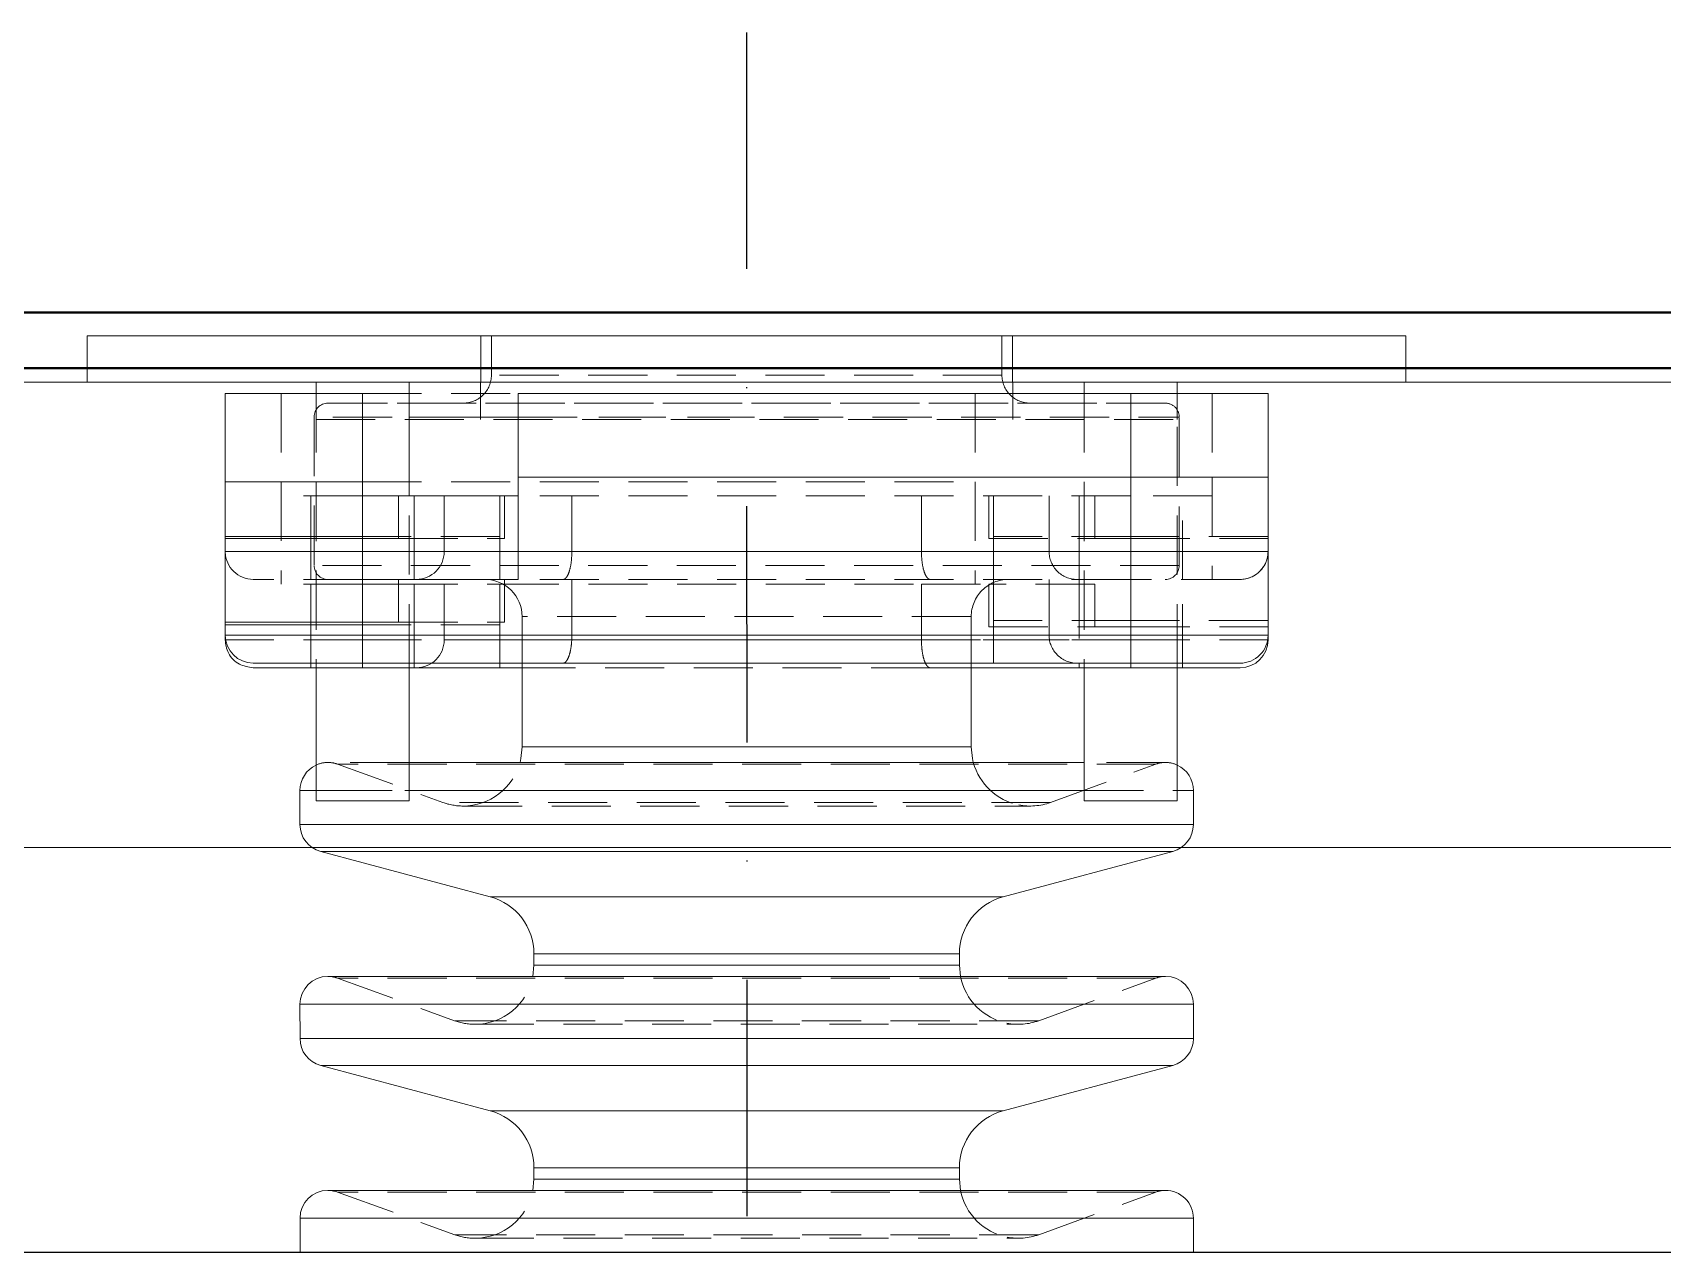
# Model space of a CAD drawing. Header units: millimetres. Extents: x -41310 to 13905, y 1865 to 89610.
# Drawn here: x 8910.7 to 9085.8, y 3569.4 to 3700.5 of the extents above; entities that cross this region are included whole.
import ezdxf

# ---------------------------------------------------------------- set-up
doc = ezdxf.new("R2010")
doc.units = ezdxf.units.MM
doc.linetypes.add('DASHDOT', pattern=[25.4, 12.7, -6.35, 0, -6.35])
doc.linetypes.add('HIDDEN', pattern=[9.524999999999999, 6.35, -3.175])
doc.layers.get('0').update_dxf_attribs({"color": 1, "linetype": 'DASHDOT'})
doc.layers.add('01粗实线', color=7, linetype='Continuous')
doc.layers.add('1粗实线', color=4, linetype='Continuous', lineweight=40)
doc.layers.add('1轮廓实线层', color=7, linetype='Continuous', lineweight=0)

msp = doc.modelspace()

# ---------------------------------------------------------------- linework, layer by layer
at = {"ltscale": 2, "extrusion": (-0.004685415688226654, -0.01745240643729067, 0.9998367168639969)}
msp.add_line((8987.416168417789, 3700.496007245538, 106.709764955211), (8987.441382434492, 3392.243732145168, 101.3292605574579), dxfattribs=at)
at = {"color": 7, "linetype": 'Continuous', "lineweight": 15, "extrusion": (-0.004685415688226654, -0.01745240643729067, 0.9998367168639969)}
for p, q in [((8916.572696840452, 3662.918865831288, 105.7218609893034), (8916.572287919364, 3667.918103264163, 105.809122045152)), ((8916.572287919364, 3667.918103264163, 105.809122045152), (9058.265378445838, 3667.918103264158, 106.4731214943304)), ((9058.265378445838, 3667.918103264158, 106.4731214943304), (9058.265787366927, 3662.918865831273, 106.3858604384816)), ((9058.265787366927, 3662.918865831273, 106.3858604384816), (8916.572696840452, 3662.918865831288, 105.7218609893034)), ((8941.145928223752, 3662.91886583128, 105.8370155959419), (8941.146026313178, 3661.719680113438, 105.8160839612071)), ((8951.146815916589, 3650.721355526308, 105.6709708923688), (8951.145818200588, 3662.918865831279, 105.8838768889787)), ((9023.692667869389, 3662.918865831276, 106.2238445475338), (9023.692765958818, 3661.719680113431, 106.2029129127989)), ((9033.692654073035, 3661.719680113426, 106.2497741971072), (9033.692555983605, 3662.918865831269, 106.270705831842)), ((8931.39528287849, 3661.719680113438, 105.770390213928), (8931.396059828698, 3652.221127314883, 105.6045941785596)), ((8931.39528287849, 3661.719680113438, 105.770390213928), (8946.145119150795, 3661.719680113441, 105.8395106143928)), ((8946.145119150795, 3661.719680113441, 105.8395106143928), (8946.146018777374, 3650.721355526312, 105.6475362525177)), ((8962.858092937098, 3661.719680113439, 105.9178306323062), (8962.858992563677, 3650.721355526314, 105.7258562704311)), ((8962.858092937098, 3661.719680113439, 105.9178306323062), (9028.69271001592, 3661.719680113427, 106.226343554953)), ((9028.69271001592, 3661.719680113427, 106.226343554953), (9043.442548150852, 3661.71968011343, 106.2954639641464)), ((9043.442548150852, 3661.71968011343, 106.2954639641464), (9043.443284208937, 3652.721051244392, 106.1383940376136)), ((8931.395732006753, 3652.221127314883, 105.6045926423267), (8931.396230890568, 3646.12205649213, 105.4981341340372)), ((8931.395732006753, 3652.221127314883, 105.6045926423267), (8946.145570141678, 3652.221127314886, 105.6737130515201)), ((8946.145570141678, 3652.221127314886, 105.6737130515201), (8946.146469768246, 3641.222802844151, 105.4817386916766)), ((8962.860006173989, 3652.721051244399, 105.7607662222461), (8962.860905800571, 3641.722726657278, 105.5687918603711)), ((8962.860006173989, 3652.721051244399, 105.7607662222461), (9028.694623252817, 3652.721051244394, 106.069279144893)), ((9028.694623252817, 3652.721051244394, 106.069279144893), (9028.69601358481, 3635.723640434192, 105.7725914932449)), ((9028.694623252817, 3652.721051244394, 106.069279144893), (9043.444461387739, 3652.721051244393, 106.1383995540864)), ((9043.444461387739, 3652.721051244393, 106.1383995540864), (9043.445851719734, 3635.723640434187, 105.8417119024382)), ((8946.146018777374, 3650.721355526312, 105.6475362525177), (8950.017456271657, 3650.721355526312, 105.6656785088138)), ((8950.017456271657, 3650.721355526312, 105.6656785088138), (8950.017832479112, 3646.122056492129, 105.5853983270311)), ((8950.017456271657, 3650.721355526312, 105.6656785088138), (8962.858992563677, 3650.721355526314, 105.7258562704311)), ((8950.01781612225, 3646.322026157056, 105.5888887721907), (8931.396542355662, 3646.322026157054, 105.5016261154297)), ((8931.395053711767, 3646.122056492127, 105.4981286175643), (8931.395168209689, 3644.722269768819, 105.4736955177009)), ((8931.395053711767, 3646.122056492127, 105.4981286175643), (8946.144891846692, 3646.12205649213, 105.5672490267578)), ((8931.395168209689, 3644.722269768819, 105.4736955177009), (8931.39635226117, 3644.6382484004, 105.4722344518357)), ((8931.39635226117, 3644.6382484004, 105.4722344518357), (8931.396991483962, 3636.823472892908, 105.3358285357015)), ((8946.1460690255, 3646.122056492126, 105.5672545432305), (8950.017832479112, 3646.122056492129, 105.5853983270311)), ((9028.694100347879, 3644.722269768811, 105.9296559114316), (9043.4439384828, 3644.722269768814, 105.998776320625)), ((9043.44544348356, 3644.722269768811, 105.9987833733308), (9043.445328985636, 3646.122056492118, 106.0232164731942)), ((8950.019369508547, 3641.722726657272, 105.5086140987537), (8946.146428876127, 3641.722726657283, 105.4904647984805)), ((8946.146469768246, 3641.222802844151, 105.4817386916766), (8950.019410400659, 3641.222802844155, 105.49988799195)), ((8950.019369508547, 3641.722726657272, 105.5086140987537), (8950.019745716021, 3637.123427390297, 105.4283339129076)), ((8950.019369508547, 3641.722726657272, 105.5086140987537), (8962.860905800571, 3641.722726657278, 105.5687918603711)), ((8931.396966948676, 3637.123427390295, 105.3410642034409), (8931.39708144662, 3635.723640434192, 105.316631099514)), ((8931.396966948676, 3637.123427390295, 105.3410642034409), (8946.146805083608, 3637.123427390301, 105.4101846126343)), ((8946.146829618894, 3636.823472892907, 105.4049489448949), (8931.396991483962, 3636.823472892908, 105.3358285357015)), ((8931.397122338745, 3635.223716504674, 105.3079049906785), (8931.396991483962, 3636.823472892908, 105.3358285357015)), ((8946.146805083608, 3637.123427390301, 105.4101846126343), (8950.019745716021, 3637.123427390297, 105.4283339129076)), ((8946.146805083608, 3637.123427390301, 105.4101846126343), (8946.146919581548, 3635.723640434198, 105.3857515087074)), ((8946.146919581548, 3635.723640434198, 105.3857515087074), (9028.69601358481, 3635.723640434192, 105.7725914932449)), ((8946.147164934253, 3632.724097322653, 105.3333948638208), (8946.146919581548, 3635.723640434198, 105.3857515087074)), ((9028.696258937514, 3632.724097322643, 105.7202348483583), (9028.69601358481, 3635.723640434192, 105.7725914932449)), ((9028.69601358481, 3635.723640434192, 105.7725914932449), (9043.445851719734, 3635.723640434187, 105.8417119024382)), ((9043.44589261186, 3635.223716504658, 105.8329857936025), (9043.445851719734, 3635.723640434187, 105.8417119024382)), ((8946.147164934253, 3632.724097322653, 105.3333948638208), (8934.397292488538, 3632.72409732265, 105.2783328364285)), ((8934.397333380664, 3632.224173393131, 105.269606727593), (8941.148438948076, 3632.224173393127, 105.3012436293039)), ((8941.148398055957, 3632.724097322657, 105.3099697381396), (8941.149608514312, 3617.925719623744, 105.0516659307705)), ((9028.696258937514, 3632.724097322643, 105.7202348483583), (8946.147164934253, 3632.724097322653, 105.3333948638208)), ((8951.149498491151, 3617.92571962375, 105.0985272238075), (8951.14828803279, 3632.724097322653, 105.3568310311764)), ((8951.148328924919, 3632.224173393127, 105.3481049223408), (8960.897043961304, 3632.224173393126, 105.3937891641786)), ((8960.897003069182, 3632.724097322656, 105.4025152730142), (8960.897043961304, 3632.224173393126, 105.3937891641786)), ((8963.292017973039, 3632.224173393129, 105.4050124455587), (8960.897043961304, 3632.224173393126, 105.3937891641786)), ((8963.291977080913, 3632.724097322648, 105.4137385543942), (8963.29271389393, 3623.716239055812, 105.2565075298923)), ((9011.552183603872, 3623.716239055805, 105.482660133283), (9011.55144679085, 3632.724097322644, 105.6398911577848)), ((9023.69517859372, 3632.224173393121, 105.6880725808957), (9011.551487682977, 3632.224173393118, 105.6311650489492)), ((9023.695137701601, 3632.724097322651, 105.6967986897314), (9023.69634815996, 3617.925719623734, 105.4384948823622)), ((9040.446131383229, 3632.724097322638, 105.7752968757505), (9028.696258937514, 3632.724097322643, 105.7202348483583)), ((9033.696236274169, 3617.92571962374, 105.4853561666706), (9033.695025815814, 3632.724097322643, 105.7436599740396)), ((9040.446172275351, 3632.224173393126, 105.7665707669151), (9033.695066707936, 3632.22417339312, 105.734933865204)), ((8963.292713893941, 3623.716239055827, 105.2565075298931), (8963.170803048008, 3622.477604797547, 105.234315554825)), ((9011.674298013495, 3622.477604797542, 105.4616117046982), (9011.552183603882, 3623.716239055824, 105.4826601332838)), ((9023.696010702875, 3622.051278599336, 105.5105059914585), (8951.14916103407, 3622.051278599349, 105.1705383329037)), ((8963.170803048008, 3622.477604797547, 105.234315554825), (8963.070622192172, 3622.051278599359, 105.2264044560368)), ((9011.774549544796, 3622.051278599351, 105.4546398683268), (9011.674298013495, 3622.477604797542, 105.4616117046982)), ((8939.423358773456, 3619.051736884568, 105.0632313324792), (8939.4236589569, 3615.381864235563, 104.9991741704657)), ((9035.4226019895, 3615.381864235563, 105.4490425801284), (9035.422301806051, 3619.051736884564, 105.513099742142)), ((8946.149552571424, 3617.92571962374, 105.0750965729246), (8941.149608514312, 3617.925719623744, 105.0516659307705)), ((8951.149498491151, 3617.92571962375, 105.0985272238075), (8946.149552571424, 3617.92571962374, 105.0750965729246)), ((9028.696292217068, 3617.925719623737, 105.4619255245164), (9023.69634815996, 3617.925719623734, 105.4384948823622)), ((9033.696236274169, 3617.92571962374, 105.4853561666706), (9028.696292217068, 3617.925719623737, 105.4619255245164)), ((8941.647411632432, 3612.484528917692, 104.9590213463066), (8959.857569190026, 3607.60592967308, 104.9592002365602)), ((9014.989961985219, 3607.605929673071, 105.2175606005826), (9033.199323298864, 3612.484528917681, 105.388050162686)), ((8964.564519245236, 3601.473232982998, 104.8742100615383), (8964.56461868222, 3600.257572815675, 104.8529908673756)), ((9010.284116498227, 3600.257572815678, 105.0672407030857), (9010.28401706125, 3601.47323298299, 105.0884598972482)), ((9032.423971801654, 3599.054781566041, 105.1499970394257), (8942.424960147488, 3599.054781566052, 104.7282453933652)), ((8964.56461868222, 3600.257572815675, 104.8529908673756), (8964.449728862179, 3599.054781566054, 104.8314574430177)), ((9010.399202155648, 3599.054781566043, 105.0467849854089), (9010.284116498227, 3600.257572815678, 105.0672407030857)), ((8939.425239810862, 3596.055239851278, 104.6618303910579), (8939.42553999431, 3592.385367202277, 104.5977732290444)), ((9035.424483026909, 3592.385367202265, 105.0476416387071), (9035.424182843464, 3596.05523985127, 105.1116988007207)), ((8941.649292669845, 3589.488031884391, 104.5576204048852), (8959.859450227585, 3584.609430777421, 104.5577992626315)), ((9014.991843022777, 3584.609430777412, 104.8161596266539), (9033.201204336274, 3589.488031884383, 104.9866492212647)), ((8964.566400282492, 3578.476737812065, 104.4728091526243), (8964.566499719782, 3577.261073920023, 104.4515898934471)), ((9010.28599753579, 3577.261073920019, 104.6658397291571), (9010.285898098507, 3578.476737812058, 104.6870589883342)), ((8964.566499719782, 3577.261073920023, 104.4515898934471), (8964.451609899435, 3576.058286395115, 104.4300565341036)), ((9010.4010831929, 3576.058286395107, 104.6453840764948), (9010.28599753579, 3577.261073920019, 104.6658397291571)), ((9032.425852838911, 3576.058286395113, 104.7485961305117), (8942.426841184744, 3576.058286395117, 104.3268444844511)), ((8939.427120848119, 3573.058744680345, 104.2604294821439), (8939.42742103157, 3569.388872031341, 104.1963723201304)), ((9035.426364064162, 3569.388872031341, 104.6462407297931), (9035.426063880717, 3573.058744680338, 104.7102978918066))]:
    msp.add_line(p, q, dxfattribs=at)
at = {"color": 7, "linetype": 'HIDDEN', "lineweight": 0, "extrusion": (-0.004685415688226654, -0.01745240643729067, 0.9998367168639969)}
for p, q in [((8958.844147513235, 3667.918103264145, 106.0072156246038), (8958.844556434324, 3662.918865831286, 105.9199545687555)), ((8959.989134579384, 3667.918103264141, 106.012581241081), (8959.989481637072, 3663.675172682287, 105.9385214254719)), ((9014.848878843484, 3663.675172682282, 106.1956024827906), (9014.848531785796, 3667.918103264137, 106.2696622983997)), ((9015.993929635653, 3662.918865831281, 106.1877668677572), (9015.99352071456, 3667.918103264137, 106.2750279236055)), ((8941.169751193633, 3662.918865831291, 105.8371272346876), (8941.170078330622, 3658.919474395111, 105.767318364003)), ((8958.819556285634, 3662.918865831282, 105.9198374135371), (8958.819883422631, 3658.919474395109, 105.8500285428526)), ((9014.848878843484, 3663.675172682282, 106.1956024827906), (8959.999895571756, 3663.675172682294, 105.9385702270534)), ((9016.019256921332, 3658.9194743951, 106.118075152291), (9016.018929784343, 3662.918865831281, 106.1878840229756)), ((9033.669060150722, 3658.919474395099, 106.200785322412), (9033.668733013725, 3662.91886583128, 106.2705941930966)), ((8937.395214256918, 3661.719680113441, 105.7985069775301), (8937.396113883497, 3650.721355526317, 105.606532615655)), ((8941.146026313178, 3661.719680113438, 105.8160839612071), (8941.148398055957, 3632.724097322657, 105.3099697381396)), ((9032.398930481311, 3660.676543524624, 106.2255033575581), (8942.439920555142, 3660.676543524628, 105.8039391668297)), ((8942.492267834288, 3660.675630967521, 105.8041685467289), (9032.346583351457, 3660.675630967513, 106.2252421205214)), ((8946.145119150795, 3661.719680113441, 105.8395106143928), (8962.858092937098, 3661.719680113439, 105.9178306323062)), ((9011.97973622962, 3661.719680113428, 106.1480235370396), (9011.980635856198, 3650.721355526307, 105.9560491751646)), ((9023.692765958818, 3661.719680113431, 106.2029129127989), (9023.695137701601, 3632.724097322651, 105.6967986897314)), ((9028.69271001592, 3661.719680113427, 106.226343554953), (9028.693609642502, 3650.721355526306, 106.034369193078)), ((9033.695025815814, 3632.724097322643, 105.7436599740396), (9033.692654073035, 3661.719680113426, 106.2497741971072)), ((9037.442613047177, 3661.71968011343, 106.2673471830871), (9037.443512673748, 3650.721355526301, 106.0753728212119)), ((8940.940056661584, 3659.176772667247, 105.770731648219), (8940.941361668469, 3643.222498213048, 105.4922518094706)), ((8987.419548194524, 3659.17677266725, 105.988542951941), (8940.95025266918, 3659.176772667251, 105.7707794285547)), ((8941.170078330622, 3658.919474395111, 105.767318364003), (9033.669060150722, 3658.919474395099, 106.200785322412)), ((8962.858300938522, 3659.176772667249, 105.8734445050899), (9033.899036002214, 3659.176772667239, 106.2063542382056)), ((9033.900341009095, 3643.22249821304, 105.9278743994571), (9033.899036002214, 3659.176772667239, 106.2063542382056)), ((8931.396059828698, 3652.221127314883, 105.6045941785596), (8931.396542355662, 3646.322026157054, 105.5016261154297)), ((8937.395667110432, 3652.221127314879, 105.632709423386), (8937.396566737, 3641.222802844155, 105.4407350635426)), ((8946.145570141678, 3652.221127314886, 105.6737130515201), (9011.980185357883, 3652.22112731487, 105.9822259654383)), ((9011.980185357883, 3652.22112731487, 105.9822259654383), (9011.981084984454, 3641.22280284415, 105.790251605595)), ((9028.693446074009, 3652.721051244394, 106.0692736284202), (9028.694100347879, 3644.722269768811, 105.9296559114316)), ((9028.694623252817, 3652.721051244394, 106.069279144893), (9028.695522879396, 3641.722726657276, 105.877304783018)), ((9037.444526284067, 3652.721051244393, 106.1102827730271), (9037.445425910639, 3641.722726657265, 105.9183084111519)), ((9043.443284208937, 3652.721051244392, 106.1383940376136), (9043.4439384828, 3644.722269768814, 105.998776320625)), ((8946.146018777374, 3650.721355526312, 105.6475362525177), (8937.396113883497, 3650.721355526317, 105.606532615655)), ((8940.591081477538, 3650.721355526313, 105.6215048116506), (8940.591441328132, 3646.322026157057, 105.5447150750274)), ((8946.146018777374, 3650.721355526312, 105.6475362525177), (8946.146509482747, 3644.722269768822, 105.5428229708714)), ((8951.14828803279, 3632.724097322653, 105.3568310311764), (8951.146815916589, 3650.721355526308, 105.6709708923688)), ((8951.701317790423, 3646.322026157052, 105.5967779654901), (8951.70095793983, 3650.721355526316, 105.6735677021133)), ((8954.92092195731, 3650.721355526312, 105.6886570358701), (8954.921412662687, 3644.722269768818, 105.5839437542237)), ((8960.895856912299, 3650.721355526312, 105.716656661711), (8960.896216762892, 3646.322026157055, 105.6398669250878)), ((8961.39472457359, 3646.122056492129, 105.6387125010394), (8961.394348366139, 3650.721355526311, 105.7189926828221)), ((9028.693609642502, 3650.721355526306, 106.034369193078), (8962.858992563677, 3650.721355526314, 105.7258562704311)), ((8968.639642258691, 3650.721355526314, 105.7529454404048), (8968.640132964068, 3644.722269768816, 105.6482321587585)), ((9006.199985695526, 3650.721355526315, 105.9289600030088), (9006.200476400903, 3644.722269768817, 105.8242467213624)), ((9013.4456571925, 3646.122056492117, 105.8826325853549), (9013.445280985045, 3650.721355526311, 105.9629127671379)), ((9013.943771507576, 3650.721355526307, 105.9652487838846), (9013.94426221295, 3644.722269768809, 105.8605355022383)), ((9019.919197167943, 3644.722269768808, 105.8885351280792), (9019.918706462566, 3650.721355526306, 105.9932484097255)), ((9023.138670480042, 3650.721355526302, 106.0083377434823), (9023.139406538125, 3641.722726657274, 105.8512678169495)), ((9024.822170285592, 3650.72135552631, 106.0162269280532), (9024.822546493044, 3646.122056492123, 105.9359467462704)), ((9037.443512673748, 3650.721355526301, 106.0753728212119), (9028.693609642502, 3650.721355526306, 106.034369193078)), ((9034.249284863043, 3641.722726657269, 105.9033307161407), (9034.24854880496, 3650.721355526309, 106.0604006426736)), ((8931.396673210445, 3644.722269768819, 105.4737025704066), (8931.396542355662, 3646.322026157054, 105.5016261154297)), ((8940.591441328132, 3646.322026157057, 105.5447150750274), (8940.59181753562, 3641.722726657273, 105.4644348851177)), ((8946.146378627967, 3646.32202615706, 105.5707465158945), (8946.146754835456, 3641.722726657276, 105.4904663259848)), ((8960.896216762892, 3646.322026157055, 105.6398669250878), (8950.01781612225, 3646.322026157056, 105.5888887721907)), ((8951.701693997911, 3641.722726657279, 105.5164977755805), (8951.701317790423, 3646.322026157052, 105.5967779654901)), ((8960.896216762892, 3646.322026157055, 105.6398669250878), (8960.89659297038, 3641.722726657278, 105.5595867351781)), ((9028.693969493095, 3646.32202615705, 105.9575794564548), (9013.94413135817, 3646.322026157047, 105.8884590472614)), ((9043.44380762802, 3646.322026157045, 106.0266998656481), (9028.693969493095, 3646.32202615705, 105.9575794564548)), ((9028.693969493095, 3646.32202615705, 105.9575794564548), (9028.694345700587, 3641.722726657265, 105.8772992665451)), ((8946.145006344617, 3644.722269768825, 105.5428159268943), (8931.395168209689, 3644.722269768819, 105.4736955177009)), ((8931.396230890568, 3646.12205649213, 105.4981341340372), (8931.39635226117, 3644.6382484004, 105.4722344518357)), ((8946.146509482747, 3644.722269768822, 105.5428229708714), (8931.396673210445, 3644.722269768819, 105.4737025704066)), ((8940.589952684233, 3646.122056492133, 105.5412175771621), (8940.590312534867, 3641.722726657284, 105.4644278324121)), ((8946.144891846692, 3646.12205649213, 105.5672490267578), (8946.1460690255, 3646.122056492126, 105.5672545432305)), ((8946.144891846692, 3646.12205649213, 105.5672490267578), (8946.145006344617, 3644.722269768825, 105.5428159268943)), ((8946.145251697322, 3641.72272665728, 105.4904592820077), (8946.145006344617, 3644.722269768825, 105.5428159268943)), ((8946.145251697322, 3641.72272665728, 105.4904592820077), (8946.145006344617, 3644.722269768825, 105.5428159268943)), ((8968.640132964068, 3644.722269768816, 105.6482321587585), (8946.145006344617, 3644.722269768825, 105.5428159268943)), ((8946.146754835456, 3641.722726657276, 105.4904663259848), (8946.146509482747, 3644.722269768822, 105.5428229708714)), ((9028.695601623385, 3644.722269768815, 105.9296629466803), (8946.146509482747, 3644.722269768822, 105.5428229708714)), ((8950.017832479112, 3646.122056492129, 105.5853983270311), (8961.39472457359, 3646.122056492129, 105.6387125010394)), ((8951.700190859781, 3641.722726657275, 105.5164907316033), (8951.699831009151, 3646.122056492125, 105.5932804763533)), ((9006.200476400903, 3644.722269768817, 105.8242467213624), (8954.925288784681, 3644.722269768825, 105.5839619184325)), ((8962.86066044786, 3644.722269768817, 105.6211485052575), (9028.694100347879, 3644.722269768811, 105.9296559114316)), ((8968.640132964068, 3644.722269768816, 105.6482321587585), (9019.915322908568, 3644.722269768813, 105.8885169725991)), ((9006.200476400903, 3644.722269768817, 105.8242467213624), (9028.695601623385, 3644.722269768815, 105.9296629466803)), ((9013.4456571925, 3646.122056492117, 105.8826325853549), (9028.695487125464, 3646.12205649212, 105.9540960465437)), ((9023.140551688251, 3646.12205649212, 105.9280646144053), (9023.140911538878, 3641.722726657266, 105.8512748696551)), ((9028.694345700587, 3641.722726657265, 105.8772992665451), (9028.694100347879, 3644.722269768811, 105.9296559114316)), ((9028.695487125464, 3646.12205649212, 105.9540960465437), (9028.695601623385, 3644.722269768815, 105.9296629466803)), ((9028.695487125464, 3646.12205649212, 105.9540960465437), (9043.445328985636, 3646.122056492118, 106.0232164731942)), ((9028.69584697609, 3641.722726657269, 105.8773063017937), (9028.695601623385, 3644.722269768815, 105.9296629466803)), ((9028.69584697609, 3641.722726657269, 105.8773063017937), (9028.695601623385, 3644.722269768815, 105.9296629466803)), ((9028.695601623385, 3644.722269768815, 105.9296629466803), (9043.44544348356, 3644.722269768811, 105.9987833733308)), ((9034.25078613855, 3641.722726657272, 105.9033377513894), (9034.25042628792, 3646.122056492115, 105.9801274961393)), ((9033.900341009095, 3643.22249821304, 105.9278743994571), (8940.951557676064, 3643.222498213051, 105.4922995898063)), ((8946.145251697322, 3641.72272665728, 105.4904592820077), (8934.395379251611, 3641.72272665728, 105.4353972546154)), ((8946.146469768246, 3641.222802844151, 105.4817386916766), (8937.396566737, 3641.222802844155, 105.4407350635426)), ((8940.591530605787, 3641.222802844155, 105.455707242081), (8940.591890456431, 3636.823472892904, 105.3789174952992)), ((8946.146428876127, 3641.722726657283, 105.4904647984805), (8946.145251697322, 3641.72272665728, 105.4904592820077)), ((8946.146469768246, 3641.222802844151, 105.4817386916766), (8946.14696047367, 3635.223716504669, 105.3770253998718)), ((8950.019410400659, 3641.222802844155, 105.49988799195), (8960.896307903175, 3641.222802844154, 105.55085910087)), ((8951.701768781346, 3636.823472892911, 105.4309803944906), (8951.701408930705, 3641.222802844151, 105.5077701412722)), ((8954.921372948185, 3641.222802844154, 105.522859475029), (8954.92186365361, 3635.223716504665, 105.4181461832241)), ((8960.896307903175, 3641.222802844154, 105.55085910087), (8960.896667753816, 3636.823472892902, 105.4740693540882)), ((8960.896307903175, 3641.222802844154, 105.55085910087), (9006.200436686402, 3641.222802844143, 105.7631624421676)), ((8961.396637810503, 3637.123427390293, 105.4816480869159), (8961.396261603033, 3641.722726657275, 105.5619282727621)), ((9028.694345700587, 3641.722726657265, 105.8772992665451), (8962.860905800571, 3641.722726657278, 105.5687918603711)), ((8968.641555495582, 3641.722726657277, 105.5958810303448), (8968.642046200992, 3635.723640434189, 105.4911677405716)), ((9006.200436686402, 3641.222802844143, 105.7631624421676), (9006.200927391827, 3635.223716504664, 105.6584491503628)), ((9006.200436686402, 3641.222802844143, 105.7631624421676), (9013.445730113297, 3641.222802844142, 105.7971151975681)), ((9013.446106320775, 3636.623503460774, 105.7168350096903), (9013.445730113297, 3641.222802844142, 105.7971151975681)), ((9024.82262313909, 3641.222802844141, 105.8504293759407), (9013.445730113297, 3641.222802844142, 105.7971151975681)), ((9013.945684744467, 3641.72272665727, 105.8081843738246), (9013.94617544988, 3635.723640434182, 105.7034710840514)), ((9019.92111040487, 3635.723640434185, 105.7314707098924), (9019.920619699456, 3641.72272665727, 105.8361839996655)), ((9023.140583716937, 3641.722726657266, 105.8512733334222), (9023.141319775052, 3632.724097322651, 105.6942033987627)), ((9024.82262313909, 3641.222802844141, 105.8504293759407), (9024.822999346572, 3636.623503460766, 105.7701491880628)), ((9040.444218146298, 3641.722726657272, 105.9323612939375), (9028.694345700587, 3641.722726657265, 105.8772992665451)), ((9034.25119809997, 3632.724097322643, 105.7462662979539), (9034.250462041851, 3641.722726657272, 105.9033362326136)), ((9040.445723147048, 3641.722726657272, 105.9323683466432), (9040.444218146298, 3641.722726657272, 105.9323612939375)), ((8963.29156815973, 3637.723335919487, 105.5009996305596), (8963.291977080913, 3632.724097322648, 105.4137385543942)), ((9011.510212861547, 3637.723335919483, 105.7269609205785), (8963.332391305223, 3637.723335919483, 105.5011909352027)), ((9011.55144679085, 3632.724097322644, 105.6398911577848), (9011.551037869667, 3637.723335919476, 105.7271522339502)), ((8946.146919581548, 3635.723640434198, 105.3857515087074), (8931.39708144662, 3635.723640434192, 105.316631099514)), ((8940.591865921146, 3637.123427390298, 105.3841531630386), (8940.592225771801, 3632.724097322657, 105.3073634142253)), ((8946.146805083608, 3637.123427390301, 105.4101846126343), (8946.146919581548, 3635.723640434198, 105.3857515087074)), ((8960.896667753816, 3636.823472892902, 105.4740693540882), (8946.146829618894, 3636.823472892907, 105.4049489448949)), ((8946.146829618894, 3636.823472892907, 105.4049489448949), (8946.147205826379, 3632.224173393123, 105.3246687549852)), ((8946.147164934253, 3632.724097322653, 105.3333948638208), (8946.146919581548, 3635.723640434198, 105.3857515087074)), ((8968.642046200992, 3635.723640434189, 105.4911677405716), (8946.146919581548, 3635.723640434198, 105.3857515087074)), ((8950.019745716021, 3637.123427390297, 105.4283339129076), (8961.396637810503, 3637.123427390293, 105.4816480869159)), ((8951.702104096712, 3632.724097322656, 105.3594263134165), (8951.70174424606, 3637.123427390297, 105.4362160622299)), ((8960.896667753816, 3636.823472892902, 105.4740693540882), (8960.897003069182, 3632.724097322656, 105.4025152730142)), ((8968.642046200992, 3635.723640434189, 105.4911677405716), (9019.917236145495, 3635.723640434189, 105.7314525544123)), ((9013.446106320775, 3636.623503460774, 105.7168350096903), (9028.695939978988, 3636.623503460766, 105.7882984883362)), ((9028.695882730026, 3637.323396822423, 105.8005150382679), (9013.946044595097, 3637.32339682242, 105.7313946290745)), ((9028.695882730026, 3637.323396822423, 105.8005150382679), (9028.696258937514, 3632.724097322643, 105.7202348483583)), ((9043.445720864951, 3637.323396822422, 105.8696354474612), (9028.695882730026, 3637.323396822423, 105.8005150382679)), ((9028.695939978988, 3636.623503460766, 105.7882984883362), (9028.696054476928, 3635.223716504663, 105.7638653844092)), ((9028.695939978988, 3636.623503460766, 105.7882984883362), (9043.445778113914, 3636.623503460761, 105.8574188975294)), ((8946.14696047367, 3635.223716504669, 105.3770253998718), (8931.397122338745, 3635.223716504674, 105.3079049906785)), ((8946.147205826379, 3632.224173393123, 105.3246687549852), (8946.14696047367, 3635.223716504669, 105.3770253998718)), ((9028.696054476928, 3635.223716504663, 105.7638653844092), (8946.14696047367, 3635.223716504669, 105.3770253998718)), ((9006.200927391827, 3635.223716504664, 105.6584491503628), (8954.925739775605, 3635.223716504668, 105.4181643474329)), ((9006.200927391827, 3635.223716504664, 105.6584491503628), (9028.696054476928, 3635.223716504663, 105.7638653844092)), ((9028.69629982964, 3632.224173393116, 105.7115087395226), (9028.696054476928, 3635.223716504663, 105.7638653844092)), ((9028.69629982964, 3632.224173393116, 105.7115087395226), (9028.696054476928, 3635.223716504663, 105.7638653844092)), ((9028.696054476928, 3635.223716504663, 105.7638653844092), (9043.403931402678, 3635.223716504665, 105.8327891557872)), ((8940.592225771801, 3632.724097322657, 105.3073634142253), (8940.592266663916, 3632.224173393127, 105.2986373053895)), ((8941.148438948076, 3632.224173393127, 105.3012436293039), (8946.147205826379, 3632.224173393123, 105.3246687549852)), ((8946.147205826379, 3632.224173393123, 105.3246687549852), (8951.148328924919, 3632.224173393127, 105.3481049223408)), ((8951.702144988838, 3632.224173393134, 105.350700204581), (8951.702104096712, 3632.724097322656, 105.3594263134165)), ((9007.132557735626, 3632.224173393129, 105.6104571439973), (8963.292017973039, 3632.224173393129, 105.4050124455587)), ((9011.551487682977, 3632.224173393118, 105.6311650489492), (9007.132557735626, 3632.224173393129, 105.6104571439973)), ((9023.141319775052, 3632.724097322651, 105.6942033987627), (9023.141360667181, 3632.224173393121, 105.685477289927)), ((9028.69629982964, 3632.224173393116, 105.7115087395226), (9023.69517859372, 3632.224173393121, 105.6880725808957)), ((9033.695066707936, 3632.22417339312, 105.734933865204), (9028.69629982964, 3632.224173393116, 105.7115087395226)), ((9034.2512389921, 3632.224173393127, 105.7375401891184), (9034.25119809997, 3632.724097322643, 105.7462662979539)), ((8987.422448748905, 3623.716239055811, 105.3695838315877), (8963.29271389393, 3623.716239055812, 105.2565075298923)), ((8951.14916103407, 3622.051278599349, 105.1705383329037), (8942.423079110074, 3622.051278599338, 105.1296463347864)), ((8943.449143072772, 3621.870383706076, 105.131297089315), (8954.771466673254, 3617.750100800491, 105.1124349501658)), ((9031.38587528816, 3621.870383706073, 105.5433845209365), (8943.459324179366, 3621.870383706072, 105.1313447998219)), ((9020.074406845313, 3617.750100800478, 105.418456338667), (9031.396056394762, 3621.870383706065, 105.5434322314432)), ((9032.422090764245, 3622.051278599335, 105.551397980847), (9023.696010702875, 3622.051278599336, 105.5105059914585)), ((8987.422830289754, 3619.051736884571, 105.2881655373107), (8939.423358773456, 3619.051736884568, 105.0632313324792)), ((8941.149516409823, 3619.051736884575, 105.0713204193606), (8951.149406386663, 3619.051736884574, 105.1181817123975)), ((9023.696256055475, 3619.051736884565, 105.4581493709524), (9033.69614416968, 3619.051736884564, 105.5050106552607)), ((9020.064259265964, 3617.750100800475, 105.4184087852748), (8954.78161611523, 3617.750100800484, 105.1124825122864)), ((8956.943303488948, 3617.367206733887, 105.1159290561101), (9017.902632668545, 3617.367206733885, 105.4015954979044)), ((8987.423130473202, 3615.381864235567, 105.2241083752971), (8939.4236589569, 3615.381864235563, 104.9991741704657)), ((8987.42336746565, 3612.484528917684, 105.1735357544963), (8941.647411632432, 3612.484528917692, 104.9590213463066)), ((8987.423766518932, 3607.605929673081, 105.0883804229358), (8959.857569190026, 3607.60592967308, 104.9592002365602)), ((8987.424268153241, 3601.473232982995, 104.9813349793933), (8964.564519245236, 3601.473232982998, 104.8742100615383)), ((8987.424367590218, 3600.257572815684, 104.9601157852308), (8964.56461868222, 3600.257572815675, 104.8529908673756)), ((8943.451024110178, 3598.873886672783, 104.7298961478937), (8956.043371461841, 3594.29143083563, 104.7089182226344)), ((9031.387756325574, 3598.873886672771, 105.141983579515), (8943.461205216776, 3598.873886672783, 104.7299438584006)), ((9018.806339739975, 3594.291430835621, 105.003036843455), (9031.397937432168, 3598.873886672768, 105.1420312900219)), ((8987.424711327163, 3596.05523985127, 104.8867645958893), (8939.425239810862, 3596.055239851278, 104.6618303910579)), ((9018.766062343515, 3594.291430835624, 105.0028480962906), (8956.083650720924, 3594.291430835633, 104.7091069785276)), ((8958.215208277543, 3593.908536769036, 104.7124123285789), (9016.634565563214, 3593.908536769028, 104.9861760026924)), ((8987.425011510608, 3592.385367202272, 104.8227074338757), (8939.42553999431, 3592.385367202277, 104.5977732290444)), ((8987.42524850306, 3589.488031884394, 104.7721348130751), (8941.649292669845, 3589.488031884391, 104.5576204048852)), ((8987.42564755649, 3584.609430777426, 104.6869794490071), (8959.859450227585, 3584.609430777421, 104.5577992626315)), ((8987.426149190498, 3578.476737812064, 104.5799340704793), (8964.566400282492, 3578.476737812065, 104.4728091526243)), ((8987.426248627788, 3577.261073920032, 104.5587148113022), (8964.566499719782, 3577.261073920023, 104.4515898934471)), ((8943.452905147438, 3575.877391501843, 104.3284952389796), (8956.0452524994, 3571.294931939979, 104.3075172487059)), ((9031.389637362827, 3575.877391501847, 104.7405826706011), (8943.463086254033, 3575.877391501847, 104.3285429494865)), ((9018.808220777537, 3571.29493193997, 104.6016358695265), (9031.399818469428, 3575.877391501844, 104.7406303811079)), ((8987.426592364416, 3573.058744680349, 104.4853636869754), (8939.427120848119, 3573.058744680345, 104.2604294821439)), ((9018.767943381074, 3571.294931939973, 104.6014471223621), (8956.085531758486, 3571.294931939982, 104.3077060045991)), ((8987.426892547868, 3569.388872031337, 104.4213065249617), (8939.42742103157, 3569.388872031341, 104.1963723201304)), ((8958.217089315101, 3570.912037873384, 104.3110113546504), (9016.636446600769, 3570.912037873376, 104.5847750287638))]:
    msp.add_line(p, q, dxfattribs=at)
at = {"color": 8, "linetype": 'Continuous', "lineweight": 15, "extrusion": (-0.004685415688226654, -0.01745240643729067, 0.9998367168639969)}
for p, q in [((9028.69271001592, 3661.719680113427, 106.226343554953), (9028.693446074009, 3652.721051244394, 106.0692736284202)), ((8951.14612429143, 3659.17677266725, 105.8185591270277), (8962.858300938522, 3659.176772667249, 105.8734445050899)), ((8931.395168209689, 3644.722269768819, 105.4736955177009), (8946.145006344617, 3644.722269768825, 105.5428159268943)), ((8946.145006344617, 3644.722269768825, 105.5428159268943), (8962.86066044786, 3644.722269768817, 105.6211485052575)), ((8931.39708144662, 3635.723640434192, 105.316631099514), (8946.146919581548, 3635.723640434198, 105.3857515087074)), ((9043.403931402678, 3635.223716504665, 105.8327891557872), (9043.44589261186, 3635.223716504658, 105.8329857936025)), ((8963.29271389393, 3623.716239055812, 105.2565075298923), (9011.552183603872, 3623.716239055805, 105.482660133283)), ((8939.423358773456, 3619.051736884568, 105.0632313324792), (8941.149516409823, 3619.051736884575, 105.0713204193606)), ((8951.149406386663, 3619.051736884574, 105.1181817123975), (9023.696256055475, 3619.051736884565, 105.4581493709524)), ((9033.69614416968, 3619.051736884564, 105.5050106552607), (9035.422301806051, 3619.051736884564, 105.513099742142)), ((8939.4236589569, 3615.381864235563, 104.9991741704657), (9035.4226019895, 3615.381864235563, 105.4490425801284)), ((8941.647411632432, 3612.484528917692, 104.9590213463066), (9033.199323298864, 3612.484528917681, 105.388050162686)), ((8959.857569190026, 3607.60592967308, 104.9592002365602), (9014.989961985219, 3607.605929673071, 105.2175606005826)), ((8964.564519245236, 3601.473232982998, 104.8742100615383), (9010.28401706125, 3601.47323298299, 105.0884598972482)), ((8964.56461868222, 3600.257572815675, 104.8529908673756), (9010.284116498227, 3600.257572815678, 105.0672407030857)), ((8939.425239810862, 3596.055239851278, 104.6618303910579), (9035.424182843464, 3596.05523985127, 105.1116988007207)), ((8939.42553999431, 3592.385367202277, 104.5977732290444), (9035.424483026909, 3592.385367202265, 105.0476416387071)), ((8941.649292669845, 3589.488031884391, 104.5576204048852), (9033.201204336274, 3589.488031884383, 104.9866492212647)), ((8959.859450227585, 3584.609430777421, 104.5577992626315), (9014.991843022777, 3584.609430777412, 104.8161596266539)), ((8964.566400282492, 3578.476737812065, 104.4728091526243), (9010.285898098507, 3578.476737812058, 104.6870589883342)), ((8964.566499719782, 3577.261073920023, 104.4515898934471), (9010.28599753579, 3577.261073920019, 104.6658397291571)), ((8939.427120848119, 3573.058744680345, 104.2604294821439), (9035.426063880717, 3573.058744680338, 104.7102978918066)), ((8939.42742103157, 3569.388872031341, 104.1963723201304), (9035.426364064162, 3569.388872031341, 104.6462407297931))]:
    msp.add_line(p, q, dxfattribs=at)
at = {"color": 7, "linetype": 'HIDDEN', "lineweight": 0, "extrusion": (-0.004685415688226654, -0.01745240643729067, 0.9998367168639969)}
for centre, radius, start, end in [((7700.721959890534, 5861.76408812782), 3.000000000000065, 285.0300830918878, 15.0300830919046), ((7759.499927147274, 5877.546678699898), 2.99999999999997, 195.0300830919226, 285.030083092031), ((7687.836449087012, 5853.645720783849), 1.500000000000009, 105.030083091964, 195.0300830919279), ((7687.836449087012, 5853.645720783849), 1.500000000000056, 103.0300830920543, 105.030083091964), ((7774.718899537495, 5876.974702838776), 1.500000000000053, 105.0300830919214, 107.0300830918065), ((7774.718899537495, 5876.974702838776), 1.500000000000009, 15.03008309190585, 105.0300830919214), ((7683.814535016239, 5837.596998706941), 3.000000000000018, 196.6352235356218, 285.030083091862), ((7700.741453195795, 5842.142079657211), 3.000000000000018, 285.0300830919807, 15.03008309192142), ((7769.311077103046, 5860.553847711085), 3.000000000000018, 195.0300830919382, 285.0300830920388), ((7786.236543356325, 5865.098538801715), 2.99999999999997, 285.0300830919001, 15.0300830919046), ((7786.237995282603, 5865.098928661366), 3.000000000000018, 285.0300830919001, 15.0300830918678), ((7691.974440123236, 5838.234898300282), 1.500000000000009, 195.0300830919369, 285.0300830918543), ((7778.85689057372, 5861.563880355212), 1.500000000000009, 285.030083092031, 15.03008309190337), ((7709.674292184071, 5837.292700325052), 4.000000000000005, 15.03008309190269, 105.0300830918867), ((7764.009626358646, 5851.882390525251), 4.000000000000005, 105.0300830918993, 195.0300830919017), ((7771.646149523717, 5851.862044780964), 3.000000000000018, 195.0300830919292, 285.0300830919807), ((7703.204736774087, 5832.966991967209), 3.000000000000018, 285.0300830920388, 15.03008309189559), ((7698.224190253591, 5814.882280310103), 3.00000000000001, 105.030083091673, 130.1559117702311), ((7698.224190253591, 5814.882280310103), 3.000000000000003, 85.03008309180386, 105.030083091673), ((7711.037645991652, 5823.153312723123), 6.350000000000001, 285.0300830919538, 359.8271556934365), ((7769.912192228443, 5838.961835911984), 6.350000000000041, 210.2330104903651, 273.7800830919138), ((7785.1452722961, 5838.22163541174), 3.000000000000019, 105.0300830918162, 125.0300830917873), ((7785.1452722961, 5838.22163541174), 2.99999999999997, 79.90425441333416, 105.0300830918162), ((7711.037645991652, 5823.153312723123), 6.350000000000034, 265.0300830919009, 285.0300830919538), ((7769.912192228443, 5838.961835911984), 6.350000000000041, 273.7800830919138, 305.0300830919223), ((7704.18869211291, 5792.669114899235), 3.000000000000018, 85.03008309187156, 105.030083091964), ((7718.348572395231, 5800.82306274567), 6.350000000000048, 285.0300830918401, 4.109719143827354), ((7774.770012538826, 5815.972897468302), 6.35000000000005, 205.9504470398869, 273.7800830919875), ((7791.109774155409, 5816.008470000887), 3.000000000000018, 105.030083091833, 125.0300830918642), ((7718.348572395231, 5800.82306274567), 6.350000000000048, 265.0300830919209, 285.0300830918401), ((7774.770012538826, 5815.972897468302), 6.35000000000005, 273.7800830919875, 305.0300830920817), ((7710.153193972224, 5770.455949488383), 3.000000000000018, 85.03008309195809, 105.0300830919046), ((7724.31307425455, 5778.609897334791), 6.350000000000001, 285.0300830918804, 4.109719143810311), ((7780.734514398143, 5793.759732057445), 6.350000000000043, 205.9504470398574, 273.7800830919711), ((7797.074276014724, 5793.795304590024), 3.000000000000019, 105.0300830920356, 125.0300830919368), ((7724.31307425455, 5778.609897334791), 6.350000000000034, 265.0300830918683, 285.0300830918804), ((7780.734514398143, 5793.759732057445), 6.350000000000018, 273.7800830919711, 305.0300830919842)]:
    msp.add_arc(centre, radius, start, end, dxfattribs=at)
at = {"color": 7, "linetype": 'Continuous', "lineweight": 15, "extrusion": (-0.004685415688226654, -0.01745240643729067, 0.9998367168639969)}
for centre, radius, start, end in [((7686.149607436914, 5828.905195776823), 3.000000000000018, 195.0300830919382, 285.0300830918118), ((7788.571615776992, 5856.40673587159), 3.000000000000018, 285.030083091862, 15.0300830919124), ((7788.701278860886, 5855.923840971344), 3.000000000000018, 285.0300830919762, 15.0300830919124), ((7698.224190253591, 5814.882280310103), 3.000000000000065, 130.1559117702311, 195.0300830919427), ((7785.1452722961, 5838.22163541174), 2.99999999999997, 15.03008309192263, 79.90425441333416), ((7699.176028833495, 5811.337416326776), 3.000000000000065, 195.0300830919292, 270.0300830919567), ((7786.097110875989, 5834.676771428416), 2.999999999999999, 300.0300830919822, 15.03008309192142), ((7718.033271280774, 5801.997316015249), 6.350000000000001, 15.0300830919136, 90.03008309196973), ((7774.454711424366, 5817.147150737875), 6.350000000000001, 120.0300830918316, 195.0300830919215), ((7704.18869211291, 5792.669114899235), 3.000000000000065, 105.030083091964, 195.0300830919214), ((7791.109774155409, 5816.008470000887), 3.000000000000018, 15.03008309192263, 105.030083091833), ((7705.140530692811, 5789.124250915898), 3.000000000000065, 195.0300830918956, 270.0300830919741), ((7792.061612735295, 5812.463606017557), 2.999999999999999, 300.0300830920708, 15.03008309192263), ((7723.99777314009, 5779.784150604376), 6.350000000000002, 15.03008309190627, 90.03008309187123), ((7780.419213283672, 5794.93398532703), 6.350000000000016, 120.0300830919386, 195.0300830919237), ((7710.153193972224, 5770.455949488383), 3.000000000000065, 105.0300830919046, 195.0300830919046), ((7797.074276014724, 5793.795304590024), 3.000000000000018, 15.03008309188458, 105.0300830920356)]:
    msp.add_arc(centre, radius, start, end, dxfattribs=at)
at = {"color": 7, "linetype": 'HIDDEN', "lineweight": 0}
for points, knots in [([(8968.640132964068, 3644.722269768816, 105.6482321587585), (8968.630271178848, 3644.396555664259, 105.6425005213806), (8968.610554969546, 3643.745370578039, 105.6310415248927), (8968.458181788545, 3642.874674731437, 105.6151292571968), (8968.234114378, 3642.191689949709, 105.6021575621759), (8967.972628068426, 3641.804055252359, 105.5941659269322), (8967.790636420392, 3641.723145807237, 105.5919007860292), (8967.710415211059, 3641.722733954789, 105.5915176659431), (8967.708993791344, 3641.722726657281, 105.5915108775334)], [0, 0, 0, 0, 0.2025169787004897, 0.4048827925783313, 0.6114792555155045, 0.8272633917293014, 0.9969393228655673, 1, 1, 1, 1]), ([(9006.200476400903, 3644.722269768817, 105.8242467213624), (9006.210392104877, 3644.396555682654, 105.8186077651969), (9006.230216109325, 3643.745370702813, 105.8073340631589), (9006.382730567122, 3642.874674649792, 105.7928505504781), (9006.606906833644, 3642.191689960087, 105.7819794080047), (9006.868468833534, 3641.804055301748, 105.7764388724199), (9007.050447523732, 3641.723145791531, 105.7758793612142), (9007.130685010437, 3641.722733954643, 105.7762481798703), (9007.132106744702, 3641.722726657275, 105.7762547149968)], [0, 0, 0, 0, 0.2025169963237765, 0.4048827845457121, 0.6114792502173817, 0.8272633892872823, 0.9969392665710143, 1, 1, 1, 1]), ([(9013.944507565662, 3641.72272665727, 105.8081788573517), (9013.944501568472, 3641.796044830603, 105.8094586167758), (9013.944491648683, 3641.917318571801, 105.8115754345597), (9013.944430295818, 3642.667383979549, 105.8246677311978), (9013.944370090423, 3643.403420946272, 105.8375151631756), (9013.944314574179, 3644.08213108998, 105.8493619627226), (9013.944278527873, 3644.522812759424, 105.8570540054162), (9013.94426221295, 3644.722269768809, 105.8605355022383)], [0, 0, 0, 0, 0.3788047888552851, 0.6265714466610728, 0.7863288400099456, 0.9032902579819053, 1, 1, 1, 1]), ([(8968.642046200996, 3635.723640434189, 105.4911677405717), (8968.632184174843, 3635.397926318844, 105.4854361018763), (8968.612467486859, 3634.746741310023, 105.4739771044963), (8968.460095149603, 3633.876045611091, 105.4580648433319), (8968.23602764844, 3633.1930601938, 105.4450931367925), (8967.974541270687, 3632.80542640874, 105.4371015171536), (8967.792549660284, 3632.724516471286, 105.4348363678331), (8967.712328447993, 3632.724104620143, 105.4344532477559), (8967.710907028271, 3632.724097322647, 105.4344464593464)], [0, 0, 0, 0, 0.2025169875721494, 0.4048827487729679, 0.6114792809317446, 0.8272633821618053, 0.9969393228067652, 1, 1, 1, 1]), ([(9013.94642080259, 3632.724097322643, 105.6511144391649), (9013.946414805403, 3632.797415495973, 105.652394198589), (9013.946404885613, 3632.918689237174, 105.6545110163729), (9013.946343532745, 3633.668754644923, 105.667603313011), (9013.946283327354, 3634.404791611646, 105.6804507449888), (9013.946227811113, 3635.083501755353, 105.6922975445358), (9013.946191764804, 3635.524183424797, 105.6999895872294), (9013.94617544988, 3635.723640434186, 105.7034710840515)], [0, 0, 0, 0, 0.3788047888552851, 0.6265714466610728, 0.7863288400099456, 0.9032902579819053, 1, 1, 1, 1]), ([(9006.200927391827, 3635.223716504664, 105.6584491503628), (9006.210843091656, 3634.898002410616, 105.6528101940402), (9006.230667085729, 3634.246817483187, 105.6415364928684), (9006.383181582725, 3633.37612159781, 105.6270529832976), (9006.607357820478, 3632.693136885881, 105.6161818403015), (9006.86891983296, 3632.305502403593, 105.6106413078487), (9007.050898511716, 3632.224592526418, 105.6100817901841), (9007.131136001364, 3632.224180690476, 105.6104506088705), (9007.132557735626, 3632.224173393129, 105.6104571439972)], [0, 0, 0, 0, 0.2025170036445249, 0.4048827567840682, 0.6114792299239542, 0.8272633767941947, 0.9969392664603725, 1, 1, 1, 1])]:
    msp.add_open_spline(points, degree=3, knots=knots, dxfattribs=at)
at = {"color": 7, "linetype": 'Continuous', "lineweight": 15}
msp.add_open_spline([(8931.397122338745, 3635.223716504678, 105.3079049906786), (8931.400952234813, 3635.113413493893, 105.3059975709087), (8931.40976920362, 3634.859480178888, 105.30160641765), (8931.510167214466, 3634.335816412813, 105.2929362154853), (8931.885888063083, 3633.430513217864, 105.2788946117794), (8932.734808307938, 3632.508649197162, 105.2667814325657), (8933.873965074214, 3632.313727302564, 105.2687173155187), (8934.397333380668, 3632.224173393131, 105.269606727593)], degree=3, knots=[0, 0, 0, 0, 0.0433691613110888, 0.09984201539747528, 0.24834428570512, 0.6546631772950493, 1, 1, 1, 1], dxfattribs=at)
at = {"layer": '01粗实线', "ltscale": 2}
msp.add_line((8258.42712382165, 3664.418637374213, 102.6638506973642), (9208.4166928552, 3664.418637373827, 107.1156736353692), dxfattribs=at)
at = {"layer": '01粗实线', "ltscale": 2, "extrusion": (-0.004685415688226654, -0.01745240643729067, 0.9998367168639969)}
msp.add_line((8263.434838424128, 3569.433106334171, 101.029320937407), (9203.424517257328, 3569.433106333794, 105.4342825813278), dxfattribs=at)
at = {"layer": '1粗实线', "ltscale": 2, "extrusion": (-0.004685415688226653, -0.01745240643729067, 0.9998367168639968)}
for p, q in [((8133.42800561184, 3670.417723544944, 102.1827978101693), (9333.414829654193, 3670.417723544977, 107.8061531002898)), ((8127.428562197038, 3664.418637374005, 102.0499677448558), (9339.415254479813, 3664.418637374038, 107.7295565878775))]:
    msp.add_line(p, q, dxfattribs=at)
at = {"layer": '1轮廓实线层', "ltscale": 2, "extrusion": (-0.004685415688226653, -0.01745240643729067, 0.9998367168639968)}
for p, q in [((8125.928701343336, 3662.918865831271, 102.0167602285274), (9340.915360686224, 3662.918865831303, 107.7104074597744)), ((8075.933339553318, 3612.926481073448, 100.9098430175815), (9390.918900899742, 3612.926481073483, 107.0721031896719))]:
    msp.add_line(p, q, dxfattribs=at)

doc.saveas('drawing.dxf')
